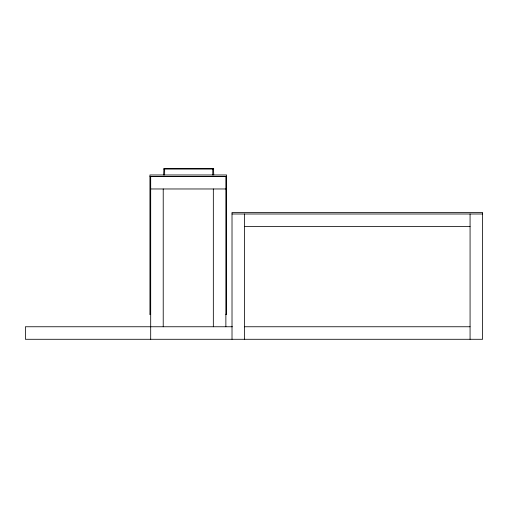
<?xml version="1.0" encoding="UTF-8"?>
<svg xmlns="http://www.w3.org/2000/svg" width="508" height="508" viewBox="0 0 508 508"><rect width="100%" height="100%" fill="white"/><g stroke="black" fill="none" stroke-linecap="round" stroke-linejoin="round"><path stroke-width="0.76" d="M163.646 174.974L163.9 168.713L213.493 168.713L213.766 174.974M163.659 168.961L213.754 168.961M149.943 176.479L226.619 176.479M150.692 188.97L225.869 188.97M232.016 213.995L482.6 213.995M244.545 226.524L470.071 226.524M149.943 314.223L150.692 314.223L149.943 314.262L149.943 174.974L226.619 174.974L226.619 314.262L225.869 314.262L226.619 314.223M232.442 326.758L25.4 326.758L25.4 339.287L482.6 339.287L482.6 212.49L232.016 212.49L232.016 339.287M244.348 326.758L470.071 326.758M470.071 213.995L470.071 339.287M244.545 213.995L244.545 339.287M225.869 326.758L225.869 176.441L150.692 176.441L150.692 339.287M213.335 188.97L213.335 326.758M212.763 168.713L212.763 174.974M164.649 168.713L164.649 174.974M163.22 188.97L163.22 326.758"/></g></svg>
